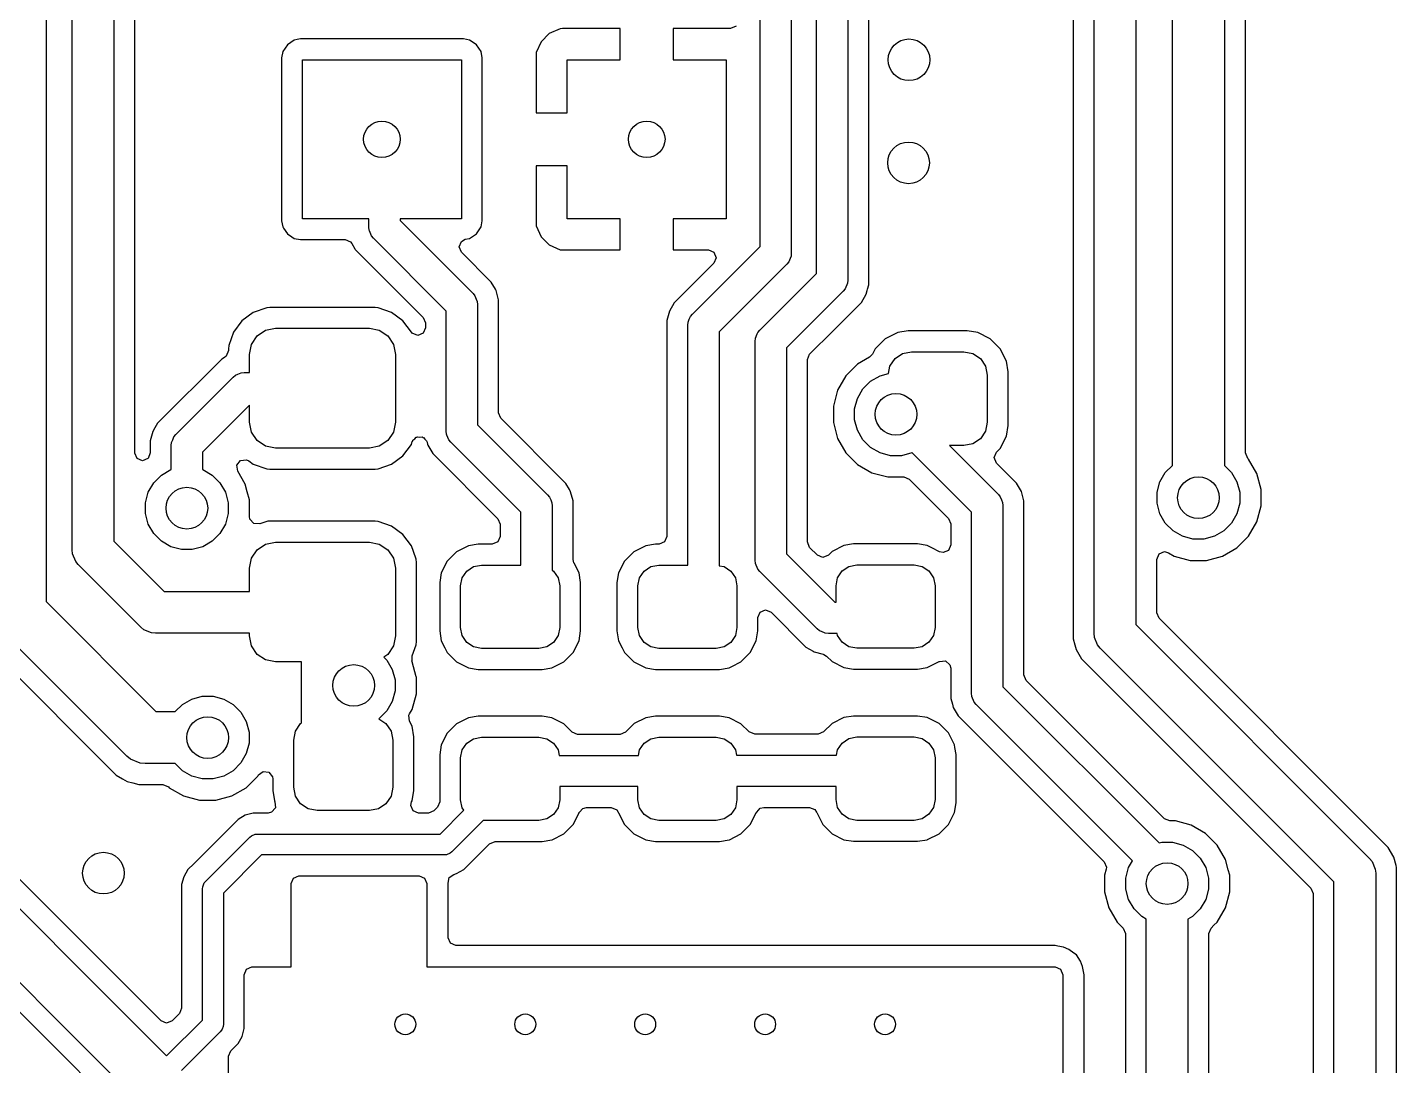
# Model space of a CAD drawing. Extents: x 2.36 to 5.14, y -5.39 to -2.61.
# Drawn here: x 3.416 to 3.933, y -3.88 to -3.488 of the extents above; entities that cross this region are included whole.
import ezdxf

# ---------------------------------------------------------------- set-up
doc = ezdxf.new("R2010")
doc.units = 0
doc.header["$MEASUREMENT"] = 0
doc.layers.add('BLACK', color=7, linetype='CONTINUOUS')

msp = doc.modelspace()

# ---------------------------------------------------------------- linework, layer by layer
at = {"layer": 'BLACK', "linetype": 'CONTINUOUS'}
for p, q in [((3.42323, -3.3151), (3.42323, -3.70458)), ((3.43307, -3.68504), (3.43307, -3.32283)), ((3.86811, -3.32283), (3.86811, -3.65312)), ((3.876, -3.64845), (3.876, -3.3205)), ((3.44882, -3.3261), (3.44882, -3.68178)), ((3.84843, -3.65312), (3.84843, -3.32691)), ((3.72591, -3.4), (3.72591, -3.58315)), ((3.7338, -3.58497), (3.7338, -3.39818)), ((3.71409, -3.5807), (3.71409, -3.40245)), ((3.83465, -3.40945), (3.83465, -3.71327)), ((3.8189, -3.71654), (3.8189, -3.41271)), ((3.811, -3.41719), (3.811, -3.71446)), ((3.70458, -3.47867), (3.70458, -3.57298)), ((3.45671, -3.64849), (3.45671, -3.48248)), ((3.69276, -3.57054), (3.69276, -3.48112)), ((3.61725, -3.4883), (3.61321, -3.49009)), ((3.61824, -3.48819), (3.61725, -3.4883)), ((3.61725, -3.4883), (3.61725, -3.4883)), ((3.64, -3.48819), (3.61824, -3.48819)), ((3.64, -3.5), (3.64, -3.48819)), ((3.68164, -3.48819), (3.66, -3.48819)), ((3.66, -3.48819), (3.66, -3.5)), ((3.6837, -3.48734), (3.68164, -3.48819)), ((3.51431, -3.49431), (3.51256, -3.49692)), ((3.51692, -3.49256), (3.51431, -3.49431)), ((3.51431, -3.49431), (3.51431, -3.49431)), ((3.51807, -3.49234), (3.51692, -3.49256)), ((3.51922, -3.49211), (3.51807, -3.49234)), ((3.58078, -3.49211), (3.51922, -3.49211)), ((3.58193, -3.49234), (3.58078, -3.49211)), ((3.58308, -3.49256), (3.58193, -3.49234)), ((3.58405, -3.49321), (3.58308, -3.49256)), ((3.58308, -3.49256), (3.58308, -3.49256)), ((3.58569, -3.49431), (3.58405, -3.49321)), ((3.58744, -3.49692), (3.58569, -3.49431)), ((3.61009, -3.49321), (3.6083, -3.49725)), ((3.61321, -3.49009), (3.61009, -3.49321)), ((3.51256, -3.49692), (3.51211, -3.49922)), ((3.51211, -3.49922), (3.51211, -3.56078)), ((3.58789, -3.49922), (3.58744, -3.49692)), ((3.58789, -3.56078), (3.58789, -3.49922)), ((3.6083, -3.49725), (3.60819, -3.49824)), ((3.60819, -3.49824), (3.60819, -3.52)), ((3.52, -3.56), (3.52, -3.5)), ((3.52, -3.5), (3.58, -3.5)), ((3.58, -3.5), (3.58, -3.56)), ((3.62, -3.52), (3.62, -3.5)), ((3.62, -3.5), (3.64, -3.5)), ((3.66, -3.5), (3.68, -3.5)), ((3.68, -3.5), (3.68, -3.56)), ((3.60819, -3.52), (3.62, -3.52)), ((3.60819, -3.54), (3.60819, -3.56176)), ((3.62, -3.54), (3.60819, -3.54)), ((3.62, -3.56), (3.62, -3.54)), ((3.51211, -3.56078), (3.51256, -3.56308)), ((3.54509, -3.56), (3.52, -3.56)), ((3.54509, -3.56317), (3.54509, -3.56)), ((3.58, -3.56), (3.55691, -3.56)), ((3.55691, -3.56), (3.55691, -3.56073)), ((3.55691, -3.56073), (3.58441, -3.58823)), ((3.58744, -3.56308), (3.58789, -3.56078)), ((3.64, -3.56), (3.62, -3.56)), ((3.64, -3.57181), (3.64, -3.56)), ((3.68, -3.56), (3.66, -3.56)), ((3.66, -3.56), (3.66, -3.57181)), ((3.51256, -3.56308), (3.51289, -3.56357)), ((3.51289, -3.56357), (3.51431, -3.56569)), ((3.51431, -3.56569), (3.51595, -3.56679)), ((3.54521, -3.56433), (3.54509, -3.56317)), ((3.54531, -3.56457), (3.54521, -3.56433)), ((3.54609, -3.56645), (3.54531, -3.56457)), ((3.54682, -3.56735), (3.54609, -3.56645)), ((3.58308, -3.56744), (3.58569, -3.56569)), ((3.58569, -3.56569), (3.58744, -3.56308)), ((3.60819, -3.56176), (3.6083, -3.56275)), ((3.6083, -3.56275), (3.6083, -3.56275)), ((3.6083, -3.56275), (3.61009, -3.56679)), ((3.51595, -3.56679), (3.51692, -3.56744)), ((3.51692, -3.56744), (3.51692, -3.56744)), ((3.51692, -3.56744), (3.51692, -3.56744)), ((3.51692, -3.56744), (3.51922, -3.56789)), ((3.51922, -3.56789), (3.53611, -3.56789)), ((3.53611, -3.56789), (3.53817, -3.56875)), ((3.53817, -3.56875), (3.53863, -3.56935)), ((3.53863, -3.56935), (3.53978, -3.57133)), ((3.53978, -3.57133), (3.53996, -3.57165)), ((3.53996, -3.57165), (3.56558, -3.59727)), ((3.57433, -3.59486), (3.54682, -3.56735)), ((3.57916, -3.57061), (3.58001, -3.56855)), ((3.58001, -3.57267), (3.57916, -3.57061)), ((3.58001, -3.56855), (3.5815, -3.56775)), ((3.5815, -3.56775), (3.58308, -3.56744)), ((3.61009, -3.56679), (3.61321, -3.56991)), ((3.61321, -3.56991), (3.61725, -3.5717)), ((3.61725, -3.5717), (3.61725, -3.5717)), ((3.61725, -3.5717), (3.61824, -3.57181)), ((3.61824, -3.57181), (3.64, -3.57181)), ((3.66, -3.57181), (3.67329, -3.57181)), ((3.66722, -3.59608), (3.69276, -3.57054)), ((3.67329, -3.57181), (3.67535, -3.57266)), ((3.59128, -3.58394), (3.58001, -3.57267)), ((3.67535, -3.57678), (3.66036, -3.59178)), ((3.67535, -3.57266), (3.67621, -3.57472)), ((3.67621, -3.57472), (3.67535, -3.57678)), ((3.70358, -3.57626), (3.70285, -3.57716)), ((3.7041, -3.57502), (3.70358, -3.57626)), ((3.70446, -3.57414), (3.7041, -3.57502)), ((3.70458, -3.57298), (3.70446, -3.57414)), ((3.70285, -3.57716), (3.67731, -3.6027)), ((3.69267, -3.60212), (3.71409, -3.5807)), ((3.59285, -3.58666), (3.59128, -3.58394)), ((3.5931, -3.58708), (3.59285, -3.58666)), ((3.59404, -3.59059), (3.5931, -3.58708)), ((3.5931, -3.58708), (3.5931, -3.58708)), ((3.5931, -3.58708), (3.5931, -3.58708)), ((3.72418, -3.58733), (3.70276, -3.60875)), ((3.72491, -3.58643), (3.72418, -3.58733)), ((3.72579, -3.5843), (3.72491, -3.58643)), ((3.72591, -3.58315), (3.72579, -3.5843)), ((3.73286, -3.58848), (3.73323, -3.58708)), ((3.73323, -3.58708), (3.73335, -3.58666)), ((3.73335, -3.58666), (3.7338, -3.58497)), ((3.73335, -3.58666), (3.73335, -3.58666)), ((3.73335, -3.58666), (3.73335, -3.58666)), ((3.58441, -3.58823), (3.58515, -3.58913)), ((3.58515, -3.58913), (3.58566, -3.59038)), ((3.58566, -3.59038), (3.58603, -3.59126)), ((3.58603, -3.59126), (3.58614, -3.59241)), ((3.58614, -3.59241), (3.58614, -3.63779)), ((3.59404, -3.63331), (3.59404, -3.59059)), ((3.59404, -3.59059), (3.59404, -3.59059)), ((3.66036, -3.59178), (3.65854, -3.59493)), ((3.72032, -3.60234), (3.73104, -3.59162)), ((3.73104, -3.59162), (3.73286, -3.58848)), ((3.50146, -3.59536), (3.49716, -3.59854)), ((3.50651, -3.5936), (3.50146, -3.59536)), ((3.50146, -3.59536), (3.50146, -3.59536)), ((3.50771, -3.59348), (3.50651, -3.5936)), ((3.50651, -3.5936), (3.50651, -3.5936)), ((3.50651, -3.5936), (3.50651, -3.5936)), ((3.54741, -3.59348), (3.50771, -3.59348)), ((3.54861, -3.5936), (3.54741, -3.59348)), ((3.55366, -3.59536), (3.54861, -3.5936)), ((3.54861, -3.5936), (3.54861, -3.5936)), ((3.54861, -3.5936), (3.54861, -3.5936)), ((3.54861, -3.5936), (3.54861, -3.5936)), ((3.55796, -3.59854), (3.55366, -3.59536)), ((3.55366, -3.59536), (3.55366, -3.59536)), ((3.56558, -3.59727), (3.56644, -3.59933)), ((3.57433, -3.64024), (3.57433, -3.59486)), ((3.65854, -3.59493), (3.6576, -3.59844)), ((3.65854, -3.59493), (3.65854, -3.59493)), ((3.66607, -3.59799), (3.66649, -3.59697)), ((3.66649, -3.59697), (3.66722, -3.59608)), ((3.49398, -3.60284), (3.49222, -3.60789)), ((3.49716, -3.59854), (3.49398, -3.60284)), ((3.49398, -3.60284), (3.49398, -3.60284)), ((3.49716, -3.59854), (3.49716, -3.59854)), ((3.50288, -3.60426), (3.50608, -3.60213)), ((3.50608, -3.60213), (3.50984, -3.60138)), ((3.50984, -3.60138), (3.54528, -3.60138)), ((3.54528, -3.60138), (3.54904, -3.60213)), ((3.54904, -3.60213), (3.55224, -3.60426)), ((3.56118, -3.6029), (3.55796, -3.59854)), ((3.55796, -3.59854), (3.55796, -3.59854)), ((3.56146, -3.60323), (3.56118, -3.6029)), ((3.56644, -3.60117), (3.56558, -3.60323)), ((3.56644, -3.59933), (3.56644, -3.60117)), ((3.6576, -3.59844), (3.6576, -3.67996)), ((3.66549, -3.60025), (3.66561, -3.5991)), ((3.66549, -3.69077), (3.66549, -3.60025)), ((3.66561, -3.5991), (3.66607, -3.59799)), ((3.67731, -3.6027), (3.67731, -3.691)), ((3.69194, -3.60302), (3.69267, -3.60212)), ((3.7115, -3.61116), (3.72032, -3.60234)), ((3.74868, -3.60234), (3.74476, -3.60296)), ((3.771, -3.60234), (3.74868, -3.60234)), ((3.74868, -3.60234), (3.74868, -3.60234)), ((3.77493, -3.60296), (3.771, -3.60234)), ((3.771, -3.60234), (3.771, -3.60234)), ((3.49222, -3.60789), (3.49211, -3.60908)), ((3.49222, -3.60789), (3.49222, -3.60789)), ((3.49222, -3.60789), (3.49222, -3.60789)), ((3.5, -3.61122), (3.50075, -3.60745)), ((3.50075, -3.60745), (3.50288, -3.60426)), ((3.55224, -3.60426), (3.55437, -3.60745)), ((3.55437, -3.60745), (3.55512, -3.61122)), ((3.56352, -3.60408), (3.56146, -3.60323)), ((3.56558, -3.60323), (3.56352, -3.60408)), ((3.69094, -3.6063), (3.69106, -3.60515)), ((3.69094, -3.68898), (3.69094, -3.6063)), ((3.69106, -3.60515), (3.69173, -3.60353)), ((3.69173, -3.60353), (3.69194, -3.60302)), ((3.74003, -3.60537), (3.73628, -3.60913)), ((3.74476, -3.60296), (3.74003, -3.60537)), ((3.74476, -3.60296), (3.74476, -3.60296)), ((3.77965, -3.60537), (3.77493, -3.60296)), ((3.77493, -3.60296), (3.77493, -3.60296)), ((3.78341, -3.60913), (3.77965, -3.60537)), ((3.77965, -3.60537), (3.77965, -3.60537)), ((3.48956, -3.61297), (3.46534, -3.6372)), ((3.49065, -3.61234), (3.48956, -3.61297)), ((3.49125, -3.61188), (3.49065, -3.61234)), ((3.49211, -3.60982), (3.49125, -3.61188)), ((3.49211, -3.60908), (3.49211, -3.60908)), ((3.49211, -3.60908), (3.49211, -3.60982)), ((3.5, -3.61811), (3.5, -3.61122)), ((3.55512, -3.61122), (3.55512, -3.63681)), ((3.70276, -3.60875), (3.70276, -3.68653)), ((3.71065, -3.61322), (3.7115, -3.61116)), ((3.71065, -3.68205), (3.71065, -3.61322)), ((3.73413, -3.61231), (3.72958, -3.61494)), ((3.73527, -3.61111), (3.73413, -3.61231)), ((3.73628, -3.60913), (3.73527, -3.61111)), ((3.74182, -3.6157), (3.74374, -3.61283)), ((3.74374, -3.61283), (3.74661, -3.61091)), ((3.74661, -3.61091), (3.75, -3.61024)), ((3.75, -3.61024), (3.76969, -3.61024)), ((3.76969, -3.61024), (3.77307, -3.61091)), ((3.77307, -3.61091), (3.77595, -3.61283)), ((3.77595, -3.61283), (3.77787, -3.6157)), ((3.78582, -3.61385), (3.78341, -3.60913)), ((3.49563, -3.61874), (3.49688, -3.61822)), ((3.49688, -3.61822), (3.49803, -3.61811)), ((3.49803, -3.61811), (3.5, -3.61811)), ((3.72958, -3.61494), (3.72518, -3.61934)), ((3.74127, -3.61845), (3.74182, -3.6157)), ((3.77787, -3.6157), (3.77854, -3.61909)), ((3.78644, -3.61778), (3.78582, -3.61385)), ((3.78644, -3.63813), (3.78644, -3.61778)), ((3.4722, -3.64149), (3.49386, -3.61984)), ((3.49386, -3.61984), (3.49475, -3.61911)), ((3.49475, -3.61911), (3.49563, -3.61874)), ((3.72518, -3.61934), (3.72206, -3.62473)), ((3.7316, -3.62427), (3.73451, -3.62136)), ((3.73451, -3.62136), (3.73807, -3.61931)), ((3.73807, -3.61931), (3.74127, -3.61845)), ((3.77854, -3.61909), (3.77854, -3.63681)), ((3.72206, -3.62473), (3.72045, -3.63075)), ((3.72206, -3.62473), (3.72206, -3.62473)), ((3.72848, -3.6318), (3.72955, -3.62783)), ((3.72955, -3.62783), (3.7316, -3.62427)), ((3.5, -3.6304), (3.48228, -3.64812)), ((3.5, -3.63681), (3.5, -3.6304)), ((3.59489, -3.63537), (3.59404, -3.63331)), ((3.72045, -3.63075), (3.72045, -3.63697)), ((3.72848, -3.63591), (3.72848, -3.6318)), ((3.46432, -3.63895), (3.46352, -3.64034)), ((3.46534, -3.6372), (3.46432, -3.63895)), ((3.50075, -3.64058), (3.5, -3.63681)), ((3.55512, -3.63681), (3.55437, -3.64058)), ((3.58614, -3.63779), (3.61258, -3.66422)), ((3.61944, -3.65993), (3.59489, -3.63537)), ((3.72045, -3.63697), (3.72206, -3.64298)), ((3.72955, -3.63988), (3.72848, -3.63591)), ((3.77854, -3.63681), (3.77787, -3.6402)), ((3.78582, -3.64205), (3.78644, -3.63813)), ((3.46352, -3.64034), (3.46258, -3.64385)), ((3.46258, -3.64385), (3.46258, -3.64845)), ((3.46352, -3.64034), (3.46352, -3.64034)), ((3.47059, -3.64452), (3.47103, -3.64345)), ((3.47103, -3.64345), (3.47147, -3.64239)), ((3.47147, -3.64239), (3.4722, -3.64149)), ((3.50288, -3.64377), (3.50075, -3.64058)), ((3.50608, -3.6459), (3.50288, -3.64377)), ((3.55224, -3.64377), (3.54904, -3.6459)), ((3.55437, -3.64058), (3.55224, -3.64377)), ((3.56113, -3.64519), (3.56149, -3.64416)), ((3.56149, -3.64416), (3.56168, -3.64395)), ((3.56168, -3.64395), (3.56172, -3.64367)), ((3.56172, -3.64367), (3.5624, -3.64314)), ((3.5624, -3.64314), (3.56298, -3.6425)), ((3.56298, -3.6425), (3.56326, -3.64248)), ((3.56326, -3.64248), (3.56349, -3.64231)), ((3.56349, -3.64231), (3.56434, -3.64242)), ((3.56434, -3.64242), (3.56521, -3.64237)), ((3.56521, -3.64237), (3.56542, -3.64256)), ((3.56542, -3.64256), (3.5657, -3.6426)), ((3.5657, -3.6426), (3.56623, -3.64329)), ((3.56623, -3.64329), (3.56687, -3.64386)), ((3.56687, -3.64386), (3.56706, -3.64437)), ((3.57444, -3.64139), (3.57433, -3.64024)), ((3.57458, -3.64171), (3.57444, -3.64139)), ((3.57533, -3.64352), (3.57458, -3.64171)), ((3.57606, -3.64441), (3.57533, -3.64352)), ((3.72206, -3.64298), (3.72206, -3.64298)), ((3.72206, -3.64298), (3.72206, -3.64298)), ((3.72206, -3.64298), (3.72518, -3.64837)), ((3.7316, -3.64345), (3.72955, -3.63988)), ((3.73451, -3.64635), (3.7316, -3.64345)), ((3.77595, -3.64307), (3.77307, -3.64499)), ((3.77787, -3.6402), (3.77595, -3.64307)), ((3.78341, -3.64678), (3.78582, -3.64205)), ((3.45757, -3.65055), (3.45671, -3.64849)), ((3.46258, -3.64845), (3.46173, -3.65051)), ((3.47047, -3.64567), (3.47059, -3.64452)), ((3.47047, -3.65471), (3.47047, -3.64567)), ((3.48228, -3.64812), (3.48228, -3.65471)), ((3.50984, -3.64665), (3.50608, -3.6459)), ((3.54528, -3.64665), (3.50984, -3.64665)), ((3.54904, -3.6459), (3.54528, -3.64665)), ((3.55796, -3.64949), (3.56113, -3.64519)), ((3.56706, -3.64437), (3.56728, -3.64519)), ((3.56728, -3.64519), (3.56728, -3.64519)), ((3.56728, -3.64519), (3.56728, -3.64519)), ((3.56728, -3.64519), (3.56738, -3.64556)), ((3.56738, -3.64556), (3.56919, -3.64871)), ((3.56919, -3.64871), (3.59375, -3.67326)), ((3.60249, -3.67085), (3.57606, -3.64441)), ((3.72518, -3.64837), (3.72958, -3.65278)), ((3.73807, -3.64841), (3.73451, -3.64635)), ((3.74204, -3.64947), (3.73807, -3.64841)), ((3.75012, -3.64841), (3.74615, -3.64947)), ((3.75023, -3.64834), (3.75012, -3.64841)), ((3.77266, -3.67078), (3.75023, -3.64834)), ((3.76969, -3.64567), (3.76426, -3.64567)), ((3.76426, -3.64567), (3.78274, -3.66415)), ((3.77307, -3.64499), (3.76969, -3.64567)), ((3.78118, -3.65022), (3.78203, -3.64816)), ((3.78203, -3.64816), (3.78341, -3.64678)), ((3.87686, -3.65051), (3.876, -3.64845)), ((3.45963, -3.6514), (3.45757, -3.65055)), ((3.46169, -3.65055), (3.45963, -3.6514)), ((3.46173, -3.65051), (3.46169, -3.65055)), ((3.49529, -3.65306), (3.49665, -3.65129)), ((3.49558, -3.65527), (3.49529, -3.65306)), ((3.49665, -3.65129), (3.49886, -3.651)), ((3.49886, -3.651), (3.49983, -3.65147)), ((3.49983, -3.65147), (3.50146, -3.65267)), ((3.50146, -3.65267), (3.50651, -3.65443)), ((3.50651, -3.65443), (3.50651, -3.65443)), ((3.50651, -3.65443), (3.50771, -3.65455)), ((3.50771, -3.65455), (3.50771, -3.65455)), ((3.50771, -3.65455), (3.54741, -3.65455)), ((3.54741, -3.65455), (3.54861, -3.65443)), ((3.54741, -3.65455), (3.54741, -3.65455)), ((3.54861, -3.65443), (3.55366, -3.65267)), ((3.55366, -3.65267), (3.55796, -3.64949)), ((3.72958, -3.65278), (3.73497, -3.65589)), ((3.74615, -3.64947), (3.74204, -3.64947)), ((3.78203, -3.65228), (3.78118, -3.65022)), ((3.78704, -3.65729), (3.78203, -3.65228)), ((3.84577, -3.65577), (3.84843, -3.65312)), ((3.86811, -3.65312), (3.87076, -3.65577)), ((3.87719, -3.65084), (3.87686, -3.65051)), ((3.8803, -3.65623), (3.87719, -3.65084)), ((3.46183, -3.66326), (3.46388, -3.6597)), ((3.46388, -3.6597), (3.46679, -3.6568)), ((3.46679, -3.6568), (3.47035, -3.65474)), ((3.47035, -3.65474), (3.47047, -3.65471)), ((3.48228, -3.65471), (3.4824, -3.65474)), ((3.4824, -3.65474), (3.48596, -3.6568)), ((3.48596, -3.6568), (3.48887, -3.6597)), ((3.48887, -3.6597), (3.49093, -3.66326)), ((3.49841, -3.66017), (3.49558, -3.65527)), ((3.73497, -3.65589), (3.74098, -3.6575)), ((3.74098, -3.6575), (3.74098, -3.6575)), ((3.74098, -3.6575), (3.74701, -3.6575)), ((3.74701, -3.6575), (3.74907, -3.65835)), ((3.74907, -3.65835), (3.76391, -3.67319)), ((3.78961, -3.65986), (3.78704, -3.65729)), ((3.84265, -3.6633), (3.84372, -3.65933)), ((3.84372, -3.65933), (3.84577, -3.65577)), ((3.87076, -3.65577), (3.87282, -3.65933)), ((3.87282, -3.65933), (3.87388, -3.6633)), ((3.88191, -3.66224), (3.8803, -3.65623)), ((3.8803, -3.65623), (3.8803, -3.65623)), ((3.46076, -3.66724), (3.46183, -3.66326)), ((3.49093, -3.66326), (3.49199, -3.66724)), ((3.49919, -3.66307), (3.49841, -3.66017)), ((3.50002, -3.66618), (3.49919, -3.66307)), ((3.61258, -3.66422), (3.61331, -3.66512)), ((3.62078, -3.66224), (3.61944, -3.65993)), ((3.62126, -3.66307), (3.62078, -3.66224)), ((3.62218, -3.66651), (3.62126, -3.66307)), ((3.78274, -3.66415), (3.78348, -3.66505)), ((3.79143, -3.663), (3.78961, -3.65986)), ((3.78961, -3.65986), (3.78961, -3.65986)), ((3.78961, -3.65986), (3.78961, -3.65986)), ((3.79237, -3.66651), (3.79143, -3.663)), ((3.79143, -3.663), (3.79143, -3.663)), ((3.84265, -3.66741), (3.84265, -3.6633)), ((3.87388, -3.6633), (3.87388, -3.66741)), ((3.88191, -3.66847), (3.88191, -3.66224)), ((3.88191, -3.66224), (3.88191, -3.66224)), ((3.46076, -3.67135), (3.46076, -3.66724)), ((3.49199, -3.66724), (3.49199, -3.67135)), ((3.50002, -3.67247), (3.50002, -3.66618)), ((3.50002, -3.66618), (3.50002, -3.66618)), ((3.61331, -3.66512), (3.61375, -3.66618)), ((3.61375, -3.66618), (3.61419, -3.66725)), ((3.61419, -3.66725), (3.61431, -3.6684)), ((3.61431, -3.6684), (3.61431, -3.69273)), ((3.6222, -3.66658), (3.62218, -3.66651)), ((3.6222, -3.68863), (3.6222, -3.66658)), ((3.6222, -3.66658), (3.6222, -3.66658)), ((3.78348, -3.66505), (3.78394, -3.66618)), ((3.78394, -3.66618), (3.78436, -3.66718)), ((3.78436, -3.66718), (3.78447, -3.66833)), ((3.78447, -3.66833), (3.78447, -3.73675)), ((3.79237, -3.73227), (3.79237, -3.66651)), ((3.79237, -3.66651), (3.79237, -3.66651)), ((3.84372, -3.67138), (3.84265, -3.66741)), ((3.87388, -3.66741), (3.87282, -3.67138)), ((3.8803, -3.67448), (3.88191, -3.66847)), ((3.88191, -3.66847), (3.88191, -3.66847)), ((3.46183, -3.67532), (3.46076, -3.67135)), ((3.49199, -3.67135), (3.49093, -3.67532)), ((3.50018, -3.67343), (3.50002, -3.67247)), ((3.50167, -3.67509), (3.50018, -3.67343)), ((3.5039, -3.67522), (3.50167, -3.67509)), ((3.50651, -3.67431), (3.5039, -3.67522)), ((3.50699, -3.67426), (3.50651, -3.67431)), ((3.50771, -3.67419), (3.50699, -3.67426)), ((3.54741, -3.67419), (3.50771, -3.67419)), ((3.54861, -3.67431), (3.54741, -3.67419)), ((3.55366, -3.67607), (3.54861, -3.67431)), ((3.54861, -3.67431), (3.54861, -3.67431)), ((3.54861, -3.67431), (3.54861, -3.67431)), ((3.54861, -3.67431), (3.54861, -3.67431)), ((3.59375, -3.67326), (3.5946, -3.67532)), ((3.60249, -3.69077), (3.60249, -3.67085)), ((3.76391, -3.67319), (3.76477, -3.67525)), ((3.76477, -3.67525), (3.76477, -3.68315)), ((3.77266, -3.7392), (3.77266, -3.67078)), ((3.84577, -3.67494), (3.84372, -3.67138)), ((3.84868, -3.67785), (3.84577, -3.67494)), ((3.87076, -3.67494), (3.86785, -3.67785)), ((3.87282, -3.67138), (3.87076, -3.67494)), ((3.87719, -3.67987), (3.8803, -3.67448)), ((3.46388, -3.67888), (3.46183, -3.67532)), ((3.46679, -3.68179), (3.46388, -3.67888)), ((3.48887, -3.67888), (3.48596, -3.68179)), ((3.49093, -3.67532), (3.48887, -3.67888)), ((3.55796, -3.67925), (3.55366, -3.67607)), ((3.55366, -3.67607), (3.55366, -3.67607)), ((3.56113, -3.68355), (3.55796, -3.67925)), ((3.55796, -3.67925), (3.55796, -3.67925)), ((3.5946, -3.67996), (3.59375, -3.68202)), ((3.5946, -3.67532), (3.5946, -3.67996)), ((3.6576, -3.67996), (3.65675, -3.68202)), ((3.85224, -3.6799), (3.84868, -3.67785)), ((3.85621, -3.68097), (3.85224, -3.6799)), ((3.86429, -3.6799), (3.86032, -3.68097)), ((3.86785, -3.67785), (3.86429, -3.6799)), ((3.87278, -3.68427), (3.87719, -3.67987)), ((3.43322, -3.68658), (3.43307, -3.68504)), ((3.44882, -3.68178), (3.46783, -3.70079)), ((3.47035, -3.68384), (3.46679, -3.68179)), ((3.47432, -3.6849), (3.47035, -3.68384)), ((3.47843, -3.6849), (3.47432, -3.6849)), ((3.4824, -3.68384), (3.47843, -3.6849)), ((3.48596, -3.68179), (3.4824, -3.68384)), ((3.50075, -3.68816), (3.50288, -3.68497)), ((3.50288, -3.68497), (3.50608, -3.68284)), ((3.50608, -3.68284), (3.50984, -3.68209)), ((3.50984, -3.68209), (3.54528, -3.68209)), ((3.54528, -3.68209), (3.54904, -3.68284)), ((3.54904, -3.68284), (3.55224, -3.68497)), ((3.55224, -3.68497), (3.55437, -3.68816)), ((3.56276, -3.68821), (3.56113, -3.68355)), ((3.56113, -3.68355), (3.56113, -3.68355)), ((3.58267, -3.68346), (3.57821, -3.68573)), ((3.58636, -3.68288), (3.58267, -3.68346)), ((3.58267, -3.68346), (3.58267, -3.68346)), ((3.59169, -3.68288), (3.58636, -3.68288)), ((3.59375, -3.68202), (3.59169, -3.68288)), ((3.64959, -3.68346), (3.64514, -3.68573)), ((3.65329, -3.68288), (3.64959, -3.68346)), ((3.64959, -3.68346), (3.64959, -3.68346)), ((3.65469, -3.68288), (3.65329, -3.68288)), ((3.65675, -3.68202), (3.65469, -3.68288)), ((3.7115, -3.68411), (3.71065, -3.68205)), ((3.71444, -3.68705), (3.7115, -3.68411)), ((3.7244, -3.68339), (3.71995, -3.68566)), ((3.72809, -3.68281), (3.7244, -3.68339)), ((3.7244, -3.68339), (3.7244, -3.68339)), ((3.75223, -3.68281), (3.72809, -3.68281)), ((3.75592, -3.68339), (3.75223, -3.68281)), ((3.75765, -3.68427), (3.75592, -3.68339)), ((3.75592, -3.68339), (3.75592, -3.68339)), ((3.75592, -3.68339), (3.75592, -3.68339)), ((3.76053, -3.68574), (3.75765, -3.68427)), ((3.76391, -3.68521), (3.76185, -3.68606)), ((3.76477, -3.68315), (3.76391, -3.68521)), ((3.86032, -3.68097), (3.85621, -3.68097)), ((3.86739, -3.68738), (3.87278, -3.68427)), ((3.4344, -3.68941), (3.43322, -3.68658)), ((3.43538, -3.69061), (3.4344, -3.68941)), ((3.459, -3.71423), (3.43538, -3.69061)), ((3.5, -3.69193), (3.50075, -3.68816)), ((3.55437, -3.68816), (3.55512, -3.69193)), ((3.5629, -3.68859), (3.56276, -3.68821)), ((3.56301, -3.68979), (3.5629, -3.68859)), ((3.56301, -3.71966), (3.56301, -3.68979)), ((3.57468, -3.68926), (3.57242, -3.69371)), ((3.57821, -3.68573), (3.57468, -3.68926)), ((3.58459, -3.69137), (3.5876, -3.69077)), ((3.5876, -3.69077), (3.60249, -3.69077)), ((3.62252, -3.68995), (3.6222, -3.68863)), ((3.62254, -3.69), (3.62252, -3.68995)), ((3.62443, -3.69371), (3.62254, -3.69)), ((3.64161, -3.68926), (3.63934, -3.69371)), ((3.64514, -3.68573), (3.64161, -3.68926)), ((3.65151, -3.69137), (3.65453, -3.69077)), ((3.65453, -3.69077), (3.66549, -3.69077)), ((3.69106, -3.69013), (3.69094, -3.68898)), ((3.69194, -3.69226), (3.69106, -3.69013)), ((3.70276, -3.68653), (3.72099, -3.70477)), ((3.7165, -3.6879), (3.71444, -3.68705)), ((3.71856, -3.68705), (3.7165, -3.6879)), ((3.71995, -3.68566), (3.71856, -3.68705)), ((3.72632, -3.6913), (3.72933, -3.6907)), ((3.72933, -3.6907), (3.75098, -3.6907)), ((3.75098, -3.6907), (3.754, -3.6913)), ((3.76185, -3.68606), (3.76053, -3.68574)), ((3.84254, -3.68862), (3.84339, -3.68656)), ((3.84254, -3.7088), (3.84254, -3.68862)), ((3.84339, -3.68656), (3.84545, -3.68571)), ((3.84545, -3.68571), (3.84691, -3.6861)), ((3.84691, -3.6861), (3.84914, -3.68738)), ((3.84914, -3.68738), (3.85516, -3.689)), ((3.85516, -3.689), (3.85516, -3.689)), ((3.85516, -3.689), (3.85516, -3.689)), ((3.85516, -3.689), (3.86138, -3.689)), ((3.86138, -3.689), (3.86739, -3.68738)), ((3.86138, -3.689), (3.86138, -3.689)), ((3.5, -3.70079), (3.5, -3.69193)), ((3.55512, -3.69193), (3.55512, -3.71752)), ((3.57242, -3.69371), (3.57183, -3.6974)), ((3.57972, -3.69865), (3.58032, -3.69563)), ((3.58032, -3.69563), (3.58203, -3.69308)), ((3.58203, -3.69308), (3.58459, -3.69137)), ((3.61431, -3.69273), (3.61482, -3.69308)), ((3.61482, -3.69308), (3.61653, -3.69563)), ((3.61653, -3.69563), (3.61713, -3.69865)), ((3.62502, -3.6974), (3.62443, -3.69371)), ((3.63934, -3.69371), (3.63876, -3.6974)), ((3.64665, -3.69865), (3.64725, -3.69563)), ((3.64725, -3.69563), (3.64896, -3.69308)), ((3.64896, -3.69308), (3.65151, -3.69137)), ((3.67731, -3.691), (3.67919, -3.69137)), ((3.67919, -3.69137), (3.68175, -3.69308)), ((3.68175, -3.69308), (3.68346, -3.69563)), ((3.68346, -3.69563), (3.68406, -3.69865)), ((3.69267, -3.69315), (3.69194, -3.69226)), ((3.71437, -3.71485), (3.69267, -3.69315)), ((3.72146, -3.69857), (3.72206, -3.69556)), ((3.72206, -3.69556), (3.72376, -3.69301)), ((3.72376, -3.69301), (3.72632, -3.6913)), ((3.754, -3.6913), (3.75655, -3.69301)), ((3.75655, -3.69301), (3.75826, -3.69556)), ((3.75826, -3.69556), (3.75886, -3.69857)), ((3.46783, -3.70079), (3.5, -3.70079)), ((3.57183, -3.6974), (3.57183, -3.71563)), ((3.57972, -3.71439), (3.57972, -3.69865)), ((3.61713, -3.69865), (3.61713, -3.71439)), ((3.62502, -3.71563), (3.62502, -3.6974)), ((3.63876, -3.6974), (3.63876, -3.71563)), ((3.64665, -3.71439), (3.64665, -3.69865)), ((3.68406, -3.69865), (3.68406, -3.71439)), ((3.72146, -3.70477), (3.72146, -3.69857)), ((3.75886, -3.69857), (3.75886, -3.71432)), ((3.42323, -3.70458), (3.46471, -3.74606)), ((3.72099, -3.70477), (3.72146, -3.70477)), ((3.69195, -3.71062), (3.6928, -3.70856)), ((3.69195, -3.71563), (3.69195, -3.71062)), ((3.6928, -3.70856), (3.69486, -3.70771)), ((3.69486, -3.70771), (3.69692, -3.70856)), ((3.69692, -3.70856), (3.69692, -3.70856)), ((3.69692, -3.70856), (3.71007, -3.72171)), ((3.84339, -3.71086), (3.84254, -3.7088)), ((3.92994, -3.7974), (3.84339, -3.71086)), ((3.45367, -3.76287), (3.40643, -3.71562)), ((3.46019, -3.71521), (3.459, -3.71423)), ((3.46303, -3.71638), (3.46019, -3.71521)), ((3.46457, -3.71654), (3.46303, -3.71638)), ((3.5, -3.71654), (3.46457, -3.71654)), ((3.5, -3.71752), (3.5, -3.71654)), ((3.57183, -3.71563), (3.57242, -3.71933)), ((3.58032, -3.71741), (3.57972, -3.71439)), ((3.61713, -3.71439), (3.61653, -3.71741)), ((3.62443, -3.71933), (3.62502, -3.71563)), ((3.63876, -3.71563), (3.63934, -3.71933)), ((3.64725, -3.71741), (3.64665, -3.71439)), ((3.68406, -3.71439), (3.68346, -3.71741)), ((3.69136, -3.71933), (3.69195, -3.71563)), ((3.71527, -3.71558), (3.71437, -3.71485)), ((3.71595, -3.71586), (3.71527, -3.71558)), ((3.71739, -3.71646), (3.71595, -3.71586)), ((3.71855, -3.71658), (3.71739, -3.71646)), ((3.72191, -3.71658), (3.71855, -3.71658)), ((3.72206, -3.71733), (3.72191, -3.71658)), ((3.75886, -3.71432), (3.75826, -3.71733)), ((3.811, -3.71446), (3.811, -3.71861)), ((3.81905, -3.71807), (3.8189, -3.71654)), ((3.83465, -3.71327), (3.92289, -3.80152)), ((3.50075, -3.72129), (3.5, -3.71752)), ((3.50288, -3.72448), (3.50075, -3.72129)), ((3.55437, -3.72129), (3.55224, -3.72448)), ((3.55512, -3.71752), (3.55437, -3.72129)), ((3.56146, -3.72498), (3.5629, -3.72085)), ((3.5629, -3.72085), (3.56301, -3.71966)), ((3.57242, -3.71933), (3.57242, -3.71933)), ((3.57242, -3.71933), (3.57378, -3.722)), ((3.58203, -3.71996), (3.58032, -3.71741)), ((3.58459, -3.72167), (3.58203, -3.71996)), ((3.5876, -3.72227), (3.58459, -3.72167)), ((3.61227, -3.72167), (3.60925, -3.72227)), ((3.61482, -3.71996), (3.61227, -3.72167)), ((3.61653, -3.71741), (3.61482, -3.71996)), ((3.62217, -3.72378), (3.62443, -3.71933)), ((3.63934, -3.71933), (3.63934, -3.71933)), ((3.63934, -3.71933), (3.64071, -3.722)), ((3.64896, -3.71996), (3.64725, -3.71741)), ((3.65151, -3.72167), (3.64896, -3.71996)), ((3.65453, -3.72227), (3.65151, -3.72167)), ((3.67919, -3.72167), (3.67618, -3.72227)), ((3.68175, -3.71996), (3.67919, -3.72167)), ((3.68346, -3.71741), (3.68175, -3.71996)), ((3.6891, -3.72378), (3.69136, -3.71933)), ((3.71007, -3.72171), (3.71277, -3.72327)), ((3.72376, -3.71989), (3.72206, -3.71733)), ((3.72632, -3.7216), (3.72376, -3.71989)), ((3.72933, -3.7222), (3.72632, -3.7216)), ((3.754, -3.7216), (3.75098, -3.7222)), ((3.75655, -3.71989), (3.754, -3.7216)), ((3.75826, -3.71733), (3.75655, -3.71989)), ((3.811, -3.71861), (3.81161, -3.72085)), ((3.81161, -3.72085), (3.81208, -3.72262)), ((3.82022, -3.72091), (3.81905, -3.71807)), ((3.8212, -3.7221), (3.82022, -3.72091)), ((3.4046, -3.72496), (3.44974, -3.7701)), ((3.50608, -3.72661), (3.50288, -3.72448)), ((3.50984, -3.72736), (3.50608, -3.72661)), ((3.55224, -3.72448), (3.55072, -3.72549)), ((3.55072, -3.72549), (3.55186, -3.72663)), ((3.55186, -3.72663), (3.55392, -3.73019)), ((3.56135, -3.72691), (3.56145, -3.72689)), ((3.56146, -3.72731), (3.56135, -3.72691)), ((3.5614, -3.72515), (3.56146, -3.72498)), ((3.56145, -3.72689), (3.5614, -3.72515)), ((3.57378, -3.722), (3.57468, -3.72378)), ((3.57468, -3.72378), (3.57821, -3.72731)), ((3.60925, -3.72227), (3.5876, -3.72227)), ((3.61864, -3.72731), (3.62217, -3.72378)), ((3.64071, -3.722), (3.64161, -3.72378)), ((3.64161, -3.72378), (3.64514, -3.72731)), ((3.67618, -3.72227), (3.65453, -3.72227)), ((3.68556, -3.72731), (3.6891, -3.72378)), ((3.71277, -3.72327), (3.71322, -3.72353)), ((3.71322, -3.72353), (3.71666, -3.72445)), ((3.71666, -3.72445), (3.71673, -3.72448)), ((3.71673, -3.72448), (3.71687, -3.7246)), ((3.71687, -3.7246), (3.7179, -3.72519)), ((3.7179, -3.72519), (3.71995, -3.72724)), ((3.75098, -3.7222), (3.72933, -3.7222)), ((3.76053, -3.72715), (3.76275, -3.72698)), ((3.76275, -3.72698), (3.76445, -3.72843)), ((3.81208, -3.72262), (3.81208, -3.72262)), ((3.81208, -3.72262), (3.81415, -3.72622)), ((3.81415, -3.72622), (3.81415, -3.72622)), ((3.81415, -3.72622), (3.81415, -3.72622)), ((3.81415, -3.72622), (3.9007, -3.81276)), ((3.90945, -3.81035), (3.8212, -3.7221)), ((3.51969, -3.72736), (3.50984, -3.72736)), ((3.51969, -3.75039), (3.51969, -3.72736)), ((3.55392, -3.73019), (3.55498, -3.73416)), ((3.56296, -3.73291), (3.56146, -3.72731)), ((3.57821, -3.72731), (3.58267, -3.72958)), ((3.58267, -3.72958), (3.58636, -3.73016)), ((3.58636, -3.73016), (3.61049, -3.73016)), ((3.61049, -3.73016), (3.61419, -3.72958)), ((3.61049, -3.73016), (3.61049, -3.73016)), ((3.61419, -3.72958), (3.61513, -3.7291)), ((3.61419, -3.72958), (3.61419, -3.72958)), ((3.61513, -3.7291), (3.61864, -3.72731)), ((3.64514, -3.72731), (3.64959, -3.72958)), ((3.64959, -3.72958), (3.65329, -3.73016)), ((3.65329, -3.73016), (3.67742, -3.73016)), ((3.67742, -3.73016), (3.68111, -3.72958)), ((3.67742, -3.73016), (3.67742, -3.73016)), ((3.68111, -3.72958), (3.68206, -3.7291)), ((3.68111, -3.72958), (3.68111, -3.72958)), ((3.68206, -3.7291), (3.68556, -3.72731)), ((3.71995, -3.72724), (3.7244, -3.7295)), ((3.7244, -3.7295), (3.72809, -3.73009)), ((3.72809, -3.73009), (3.75223, -3.73009)), ((3.75223, -3.73009), (3.75592, -3.7295)), ((3.75223, -3.73009), (3.75223, -3.73009)), ((3.75592, -3.7295), (3.76037, -3.72724)), ((3.76037, -3.72724), (3.76053, -3.72715)), ((3.76037, -3.72724), (3.76037, -3.72724)), ((3.76445, -3.72843), (3.76477, -3.72975)), ((3.76477, -3.72975), (3.76477, -3.74101)), ((3.55498, -3.73416), (3.55498, -3.73828)), ((3.56301, -3.73311), (3.56296, -3.73291)), ((3.56301, -3.73933), (3.56301, -3.73311)), ((3.56301, -3.73311), (3.56301, -3.73311)), ((3.78447, -3.73675), (3.8434, -3.79568)), ((3.79322, -3.73433), (3.79237, -3.73227)), ((3.84541, -3.78653), (3.79322, -3.73433)), ((3.47467, -3.74341), (3.47823, -3.74136)), ((3.47823, -3.74136), (3.4822, -3.74029)), ((3.4822, -3.74029), (3.48631, -3.74029)), ((3.48631, -3.74029), (3.49028, -3.74136)), ((3.49028, -3.74136), (3.49384, -3.74341)), ((3.55392, -3.74225), (3.55186, -3.74581)), ((3.55498, -3.73828), (3.55392, -3.74225)), ((3.5614, -3.74535), (3.56301, -3.73933)), ((3.56301, -3.73933), (3.56301, -3.73933)), ((3.76477, -3.74101), (3.7648, -3.74115)), ((3.7648, -3.74115), (3.76538, -3.74329)), ((3.77277, -3.74035), (3.77266, -3.7392)), ((3.77366, -3.74248), (3.77277, -3.74035)), ((3.77439, -3.74337), (3.77366, -3.74248)), ((3.46471, -3.74606), (3.47201, -3.74606)), ((3.47201, -3.74606), (3.47467, -3.74341)), ((3.49384, -3.74341), (3.49675, -3.74632)), ((3.49675, -3.74632), (3.4988, -3.74988)), ((3.55186, -3.74581), (3.54896, -3.74871)), ((3.56024, -3.74748), (3.56049, -3.74693)), ((3.56042, -3.7497), (3.56024, -3.74748)), ((3.56049, -3.74693), (3.5614, -3.74535)), ((3.76538, -3.74329), (3.76571, -3.74452)), ((3.76571, -3.74452), (3.76571, -3.74452)), ((3.76571, -3.74452), (3.76752, -3.74767)), ((3.83341, -3.80239), (3.77439, -3.74337)), ((3.4988, -3.74988), (3.49987, -3.75385)), ((3.51741, -3.7535), (3.51933, -3.75063)), ((3.51933, -3.75063), (3.51969, -3.75039)), ((3.54896, -3.74871), (3.54881, -3.7488)), ((3.54881, -3.7488), (3.55154, -3.75063)), ((3.55154, -3.75063), (3.55346, -3.7535)), ((3.56141, -3.75165), (3.56042, -3.7497)), ((3.56203, -3.75557), (3.56141, -3.75165)), ((3.57821, -3.75069), (3.57468, -3.75422)), ((3.58267, -3.74842), (3.57821, -3.75069)), ((3.58636, -3.74784), (3.58267, -3.74842)), ((3.58267, -3.74842), (3.58267, -3.74842)), ((3.61049, -3.74784), (3.58636, -3.74784)), ((3.61419, -3.74842), (3.61049, -3.74784)), ((3.61864, -3.75069), (3.61419, -3.74842)), ((3.61419, -3.74842), (3.61419, -3.74842)), ((3.61419, -3.74842), (3.61419, -3.74842)), ((3.62182, -3.75388), (3.61864, -3.75069)), ((3.64514, -3.75069), (3.64196, -3.75388)), ((3.64529, -3.75062), (3.64514, -3.75069)), ((3.64959, -3.74842), (3.64529, -3.75062)), ((3.65329, -3.74784), (3.64959, -3.74842)), ((3.64959, -3.74842), (3.64959, -3.74842)), ((3.67742, -3.74784), (3.65329, -3.74784)), ((3.68111, -3.74842), (3.67742, -3.74784)), ((3.68556, -3.75069), (3.68111, -3.74842)), ((3.68111, -3.74842), (3.68111, -3.74842)), ((3.68111, -3.74842), (3.68111, -3.74842)), ((3.68868, -3.7538), (3.68556, -3.75069)), ((3.68556, -3.75069), (3.68556, -3.75069)), ((3.71995, -3.75062), (3.71676, -3.7538)), ((3.7244, -3.74835), (3.71995, -3.75062)), ((3.72809, -3.74777), (3.7244, -3.74835)), ((3.7244, -3.74835), (3.7244, -3.74835)), ((3.75223, -3.74777), (3.72809, -3.74777)), ((3.75592, -3.74835), (3.75223, -3.74777)), ((3.76037, -3.75062), (3.75592, -3.74835)), ((3.75592, -3.74835), (3.75592, -3.74835)), ((3.75592, -3.74835), (3.75592, -3.74835)), ((3.7639, -3.75415), (3.76037, -3.75062)), ((3.76752, -3.74767), (3.82267, -3.80282)), ((3.49987, -3.75796), (3.4988, -3.76193)), ((3.49987, -3.75385), (3.49987, -3.75796)), ((3.51673, -3.75689), (3.51741, -3.7535)), ((3.51673, -3.77461), (3.51673, -3.75689)), ((3.55346, -3.7535), (3.55413, -3.75689)), ((3.55413, -3.75689), (3.55413, -3.77461)), ((3.56203, -3.77592), (3.56203, -3.75557)), ((3.57468, -3.75422), (3.57242, -3.75867)), ((3.58203, -3.75804), (3.58459, -3.75633)), ((3.58459, -3.75633), (3.5876, -3.75573)), ((3.5876, -3.75573), (3.60925, -3.75573)), ((3.60925, -3.75573), (3.61227, -3.75633)), ((3.61227, -3.75633), (3.61482, -3.75804)), ((3.62388, -3.75473), (3.62182, -3.75388)), ((3.6399, -3.75473), (3.62388, -3.75473)), ((3.64196, -3.75388), (3.6399, -3.75473)), ((3.64896, -3.75804), (3.65151, -3.75633)), ((3.65151, -3.75633), (3.65453, -3.75573)), ((3.65453, -3.75573), (3.67618, -3.75573)), ((3.67618, -3.75573), (3.67919, -3.75633)), ((3.67919, -3.75633), (3.68175, -3.75804)), ((3.69074, -3.75466), (3.68868, -3.7538)), ((3.7147, -3.75466), (3.69074, -3.75466)), ((3.71676, -3.7538), (3.7147, -3.75466)), ((3.72206, -3.76052), (3.72376, -3.75797)), ((3.72376, -3.75797), (3.72632, -3.75626)), ((3.72632, -3.75626), (3.72933, -3.75566)), ((3.72933, -3.75566), (3.75098, -3.75566)), ((3.75098, -3.75566), (3.754, -3.75626)), ((3.754, -3.75626), (3.75655, -3.75797)), ((3.75655, -3.75797), (3.75826, -3.76052)), ((3.76416, -3.75466), (3.7639, -3.75415)), ((3.76617, -3.7586), (3.76416, -3.75466)), ((3.45516, -3.76409), (3.45367, -3.76287)), ((3.4988, -3.76193), (3.49675, -3.76549)), ((3.57242, -3.75867), (3.57183, -3.76237)), ((3.57183, -3.76237), (3.57183, -3.78014)), ((3.57972, -3.76361), (3.58032, -3.76059)), ((3.58032, -3.76059), (3.58203, -3.75804)), ((3.61482, -3.75804), (3.61653, -3.76059)), ((3.61653, -3.76059), (3.61693, -3.76262)), ((3.61693, -3.76262), (3.64685, -3.76262)), ((3.64685, -3.76262), (3.64725, -3.76059)), ((3.64725, -3.76059), (3.64896, -3.75804)), ((3.68175, -3.75804), (3.68346, -3.76059)), ((3.68346, -3.76059), (3.68384, -3.76255)), ((3.68384, -3.76255), (3.72165, -3.76255)), ((3.72165, -3.76255), (3.72206, -3.76052)), ((3.75826, -3.76052), (3.75886, -3.76353)), ((3.76633, -3.75965), (3.76617, -3.7586)), ((3.76617, -3.7586), (3.76617, -3.7586)), ((3.76675, -3.76229), (3.76633, -3.75965)), ((3.76675, -3.78052), (3.76675, -3.76229)), ((3.45871, -3.76556), (3.45516, -3.76409)), ((3.45516, -3.76409), (3.45516, -3.76409)), ((3.46063, -3.76575), (3.45871, -3.76556)), ((3.47201, -3.76575), (3.46063, -3.76575)), ((3.47467, -3.7684), (3.47201, -3.76575)), ((3.49675, -3.76549), (3.49384, -3.7684)), ((3.57972, -3.77935), (3.57972, -3.76361)), ((3.75886, -3.76353), (3.75886, -3.77928)), ((3.44974, -3.7701), (3.45207, -3.77145)), ((3.45207, -3.77145), (3.45378, -3.77243)), ((3.45378, -3.77243), (3.45378, -3.77243)), ((3.45378, -3.77243), (3.45378, -3.77243)), ((3.45378, -3.77243), (3.45378, -3.77243)), ((3.45378, -3.77243), (3.45378, -3.77243)), ((3.45378, -3.77243), (3.45604, -3.77304)), ((3.45604, -3.77304), (3.45829, -3.77364)), ((3.47823, -3.77045), (3.47467, -3.7684)), ((3.4822, -3.77152), (3.47823, -3.77045)), ((3.48631, -3.77152), (3.4822, -3.77152)), ((3.49028, -3.77045), (3.48631, -3.77152)), ((3.49384, -3.7684), (3.49028, -3.77045)), ((3.49877, -3.77482), (3.50317, -3.77042)), ((3.50317, -3.77042), (3.5034, -3.77002)), ((3.5034, -3.77002), (3.50517, -3.76866)), ((3.50517, -3.76866), (3.50738, -3.76895)), ((3.50738, -3.76895), (3.50874, -3.77072)), ((3.50874, -3.77072), (3.50884, -3.77148)), ((3.50884, -3.77148), (3.50884, -3.77592)), ((3.45829, -3.77364), (3.45829, -3.77364)), ((3.45829, -3.77364), (3.45829, -3.77364)), ((3.45829, -3.77364), (3.46735, -3.77364)), ((3.46735, -3.77364), (3.46941, -3.7745)), ((3.46941, -3.7745), (3.46974, -3.77482)), ((3.46974, -3.77482), (3.47513, -3.77794)), ((3.47513, -3.77794), (3.48114, -3.77955)), ((3.48736, -3.77955), (3.49338, -3.77794)), ((3.49338, -3.77794), (3.49877, -3.77482)), ((3.50884, -3.77592), (3.50946, -3.77985)), ((3.51741, -3.778), (3.51673, -3.77461)), ((3.51933, -3.78087), (3.51741, -3.778)), ((3.55346, -3.778), (3.55154, -3.78087)), ((3.55413, -3.77461), (3.55346, -3.778)), ((3.56141, -3.77985), (3.56203, -3.77592)), ((3.64665, -3.77443), (3.61713, -3.77443)), ((3.61713, -3.77443), (3.61713, -3.77935)), ((3.64665, -3.77935), (3.64665, -3.77443)), ((3.72146, -3.77436), (3.68406, -3.77436)), ((3.68406, -3.77436), (3.68406, -3.77935)), ((3.72146, -3.77928), (3.72146, -3.77436)), ((3.48114, -3.77955), (3.48114, -3.77955)), ((3.48114, -3.77955), (3.48114, -3.77955)), ((3.48114, -3.77955), (3.48736, -3.77955)), ((3.48736, -3.77955), (3.48736, -3.77955)), ((3.50981, -3.78242), (3.50836, -3.78411)), ((3.50946, -3.77985), (3.50946, -3.77985)), ((3.50946, -3.77985), (3.50946, -3.77985)), ((3.50946, -3.77985), (3.50964, -3.78019)), ((3.50964, -3.78019), (3.50981, -3.78242)), ((3.5222, -3.78279), (3.51933, -3.78087)), ((3.52559, -3.78346), (3.5222, -3.78279)), ((3.54528, -3.78346), (3.52559, -3.78346)), ((3.54867, -3.78279), (3.54528, -3.78346)), ((3.55154, -3.78087), (3.54867, -3.78279)), ((3.56091, -3.78152), (3.56123, -3.78019)), ((3.56177, -3.78358), (3.56091, -3.78152)), ((3.56123, -3.78019), (3.56141, -3.77985)), ((3.56383, -3.78443), (3.56177, -3.78358)), ((3.5696, -3.78358), (3.56754, -3.78443)), ((3.57098, -3.7822), (3.5696, -3.78358)), ((3.57183, -3.78014), (3.57098, -3.7822)), ((3.57201, -3.79232), (3.58098, -3.78335)), ((3.58032, -3.78237), (3.57972, -3.77935)), ((3.58098, -3.78335), (3.58032, -3.78237)), ((3.61653, -3.78237), (3.61482, -3.78492)), ((3.61713, -3.77935), (3.61653, -3.78237)), ((3.62461, -3.78412), (3.62587, -3.78264)), ((3.62587, -3.78264), (3.62719, -3.78233)), ((3.62719, -3.78233), (3.63659, -3.78233)), ((3.63659, -3.78233), (3.63865, -3.78318)), ((3.63865, -3.78318), (3.63921, -3.7841)), ((3.64725, -3.78237), (3.64665, -3.77935)), ((3.64896, -3.78492), (3.64725, -3.78237)), ((3.68346, -3.78237), (3.68175, -3.78492)), ((3.68406, -3.77935), (3.68346, -3.78237)), ((3.69151, -3.7841), (3.69282, -3.78257)), ((3.69282, -3.78257), (3.69414, -3.78225)), ((3.69414, -3.78225), (3.71139, -3.78225)), ((3.71139, -3.78225), (3.71345, -3.78311)), ((3.71345, -3.78311), (3.71402, -3.78402)), ((3.72206, -3.7823), (3.72146, -3.77928)), ((3.72376, -3.78485), (3.72206, -3.7823)), ((3.75826, -3.7823), (3.75655, -3.78485)), ((3.75886, -3.77928), (3.75826, -3.7823)), ((3.76617, -3.78422), (3.76675, -3.78052)), ((3.49569, -3.78679), (3.47896, -3.80353)), ((3.49839, -3.78524), (3.49569, -3.78679)), ((3.5014, -3.78443), (3.49839, -3.78524)), ((3.49839, -3.78524), (3.49839, -3.78524)), ((3.49839, -3.78524), (3.49839, -3.78524)), ((3.49839, -3.78524), (3.49839, -3.78524)), ((3.50451, -3.78443), (3.5014, -3.78443)), ((3.50704, -3.78443), (3.50451, -3.78443)), ((3.50836, -3.78411), (3.50704, -3.78443)), ((3.56754, -3.78443), (3.56383, -3.78443)), ((3.58824, -3.78723), (3.57643, -3.79904)), ((3.60925, -3.78723), (3.58824, -3.78723)), ((3.61227, -3.78663), (3.60925, -3.78723)), ((3.61482, -3.78492), (3.61227, -3.78663)), ((3.61864, -3.79227), (3.62217, -3.78874)), ((3.62217, -3.78874), (3.62443, -3.78429)), ((3.62443, -3.78429), (3.62454, -3.78408)), ((3.62443, -3.78429), (3.62443, -3.78429)), ((3.62454, -3.78408), (3.62461, -3.78412)), ((3.63921, -3.7841), (3.63924, -3.78408)), ((3.63924, -3.78408), (3.63934, -3.78429)), ((3.63934, -3.78429), (3.63934, -3.78429)), ((3.63934, -3.78429), (3.64161, -3.78874)), ((3.64161, -3.78874), (3.64514, -3.79227)), ((3.65151, -3.78663), (3.64896, -3.78492)), ((3.65453, -3.78723), (3.65151, -3.78663)), ((3.67618, -3.78723), (3.65453, -3.78723)), ((3.67919, -3.78663), (3.67618, -3.78723)), ((3.68175, -3.78492), (3.67919, -3.78663)), ((3.68556, -3.79227), (3.6891, -3.78874)), ((3.6891, -3.78874), (3.69136, -3.78429)), ((3.69136, -3.78429), (3.69137, -3.78427)), ((3.69136, -3.78429), (3.69136, -3.78429)), ((3.69137, -3.78427), (3.69138, -3.78426)), ((3.69138, -3.78426), (3.69147, -3.78408)), ((3.69147, -3.78408), (3.69151, -3.7841)), ((3.71402, -3.78402), (3.71404, -3.78401)), ((3.71404, -3.78401), (3.71415, -3.78422)), ((3.71415, -3.78422), (3.71415, -3.78422)), ((3.71415, -3.78422), (3.71642, -3.78867)), ((3.71642, -3.78867), (3.71995, -3.7922)), ((3.72632, -3.78656), (3.72376, -3.78485)), ((3.72933, -3.78716), (3.72632, -3.78656)), ((3.75098, -3.78716), (3.72933, -3.78716)), ((3.754, -3.78656), (3.75098, -3.78716)), ((3.75655, -3.78485), (3.754, -3.78656)), ((3.76037, -3.7922), (3.7639, -3.78867)), ((3.7639, -3.78867), (3.76617, -3.78422)), ((3.84747, -3.78738), (3.84541, -3.78653)), ((3.84957, -3.78738), (3.84747, -3.78738)), ((3.85558, -3.78899), (3.84957, -3.78738)), ((3.84957, -3.78738), (3.84957, -3.78738)), ((3.86097, -3.79211), (3.85558, -3.78899)), ((3.85558, -3.78899), (3.85558, -3.78899)), ((3.85558, -3.78899), (3.85558, -3.78899)), ((3.48344, -3.81021), (3.50017, -3.79348)), ((3.50017, -3.79348), (3.50077, -3.79299)), ((3.50077, -3.79299), (3.50218, -3.7924)), ((3.50218, -3.7924), (3.50295, -3.79232)), ((3.50295, -3.79232), (3.57201, -3.79232)), ((3.61433, -3.79446), (3.61864, -3.79227)), ((3.64514, -3.79227), (3.64959, -3.79454)), ((3.68126, -3.79446), (3.68556, -3.79227)), ((3.71995, -3.7922), (3.7244, -3.79446)), ((3.756, -3.79442), (3.76037, -3.7922)), ((3.86537, -3.79651), (3.86097, -3.79211)), ((3.39173, -3.79907), (3.4479, -3.85524)), ((3.46668, -3.86286), (3.40048, -3.79666)), ((3.57643, -3.79904), (3.57583, -3.79953)), ((3.58311, -3.80352), (3.59066, -3.79598)), ((3.59066, -3.79598), (3.59272, -3.79512)), ((3.59272, -3.79512), (3.61049, -3.79512)), ((3.61049, -3.79512), (3.61419, -3.79454)), ((3.61419, -3.79454), (3.61433, -3.79446)), ((3.61419, -3.79454), (3.61419, -3.79454)), ((3.64959, -3.79454), (3.65329, -3.79512)), ((3.65329, -3.79512), (3.67742, -3.79512)), ((3.67742, -3.79512), (3.68111, -3.79454)), ((3.67742, -3.79512), (3.67742, -3.79512)), ((3.68111, -3.79454), (3.68126, -3.79446)), ((3.68111, -3.79454), (3.68111, -3.79454)), ((3.7244, -3.79446), (3.72809, -3.79505)), ((3.72809, -3.79505), (3.75223, -3.79505)), ((3.75223, -3.79505), (3.75592, -3.79446)), ((3.75223, -3.79505), (3.75223, -3.79505)), ((3.75592, -3.79446), (3.756, -3.79442)), ((3.75592, -3.79446), (3.75592, -3.79446)), ((3.8434, -3.79568), (3.8444, -3.79541)), ((3.8444, -3.79541), (3.84851, -3.79541)), ((3.84851, -3.79541), (3.85248, -3.79647)), ((3.85248, -3.79647), (3.85604, -3.79853)), ((3.85604, -3.79853), (3.85895, -3.80144)), ((3.86849, -3.8019), (3.86537, -3.79651)), ((3.93202, -3.801), (3.92994, -3.7974)), ((3.47896, -3.80353), (3.47675, -3.80573)), ((3.50458, -3.8002), (3.49016, -3.81462)), ((3.57365, -3.8002), (3.50458, -3.8002)), ((3.57441, -3.80012), (3.57365, -3.8002)), ((3.57583, -3.79953), (3.57441, -3.80012)), ((3.58091, -3.80573), (3.58311, -3.80352)), ((3.82267, -3.80282), (3.82353, -3.80488)), ((3.83191, -3.805), (3.83341, -3.80239)), ((3.85895, -3.80144), (3.86101, -3.805)), ((3.86955, -3.80586), (3.86849, -3.8019)), ((3.92289, -3.80152), (3.92387, -3.80271)), ((3.92387, -3.80271), (3.92505, -3.80555)), ((3.93289, -3.80425), (3.93202, -3.801)), ((3.93202, -3.801), (3.93202, -3.801)), ((3.93309, -3.80501), (3.93289, -3.80425)), ((3.93289, -3.80425), (3.93289, -3.80425)), ((3.4752, -3.80843), (3.47439, -3.81143)), ((3.47675, -3.80573), (3.4752, -3.80843)), ((3.4752, -3.80843), (3.4752, -3.80843)), ((3.51575, -3.811), (3.5166, -3.80894)), ((3.5166, -3.80894), (3.51866, -3.80809)), ((3.51866, -3.80809), (3.56402, -3.80809)), ((3.56402, -3.80809), (3.56608, -3.80894)), ((3.56608, -3.80894), (3.56693, -3.811)), ((3.57503, -3.81086), (3.57545, -3.80877)), ((3.57545, -3.80877), (3.57711, -3.80758)), ((3.57711, -3.80758), (3.57821, -3.80728)), ((3.57821, -3.80728), (3.58091, -3.80573)), ((3.82343, -3.80563), (3.82281, -3.80791)), ((3.82281, -3.80791), (3.82281, -3.81414)), ((3.82353, -3.80488), (3.82343, -3.80563)), ((3.83084, -3.80897), (3.83191, -3.805)), ((3.83084, -3.81308), (3.83084, -3.80897)), ((3.86101, -3.805), (3.86207, -3.80897)), ((3.86207, -3.80897), (3.86207, -3.81308)), ((3.8701, -3.80791), (3.86955, -3.80586)), ((3.8701, -3.81414), (3.8701, -3.80791)), ((3.8701, -3.80791), (3.8701, -3.80791)), ((3.92505, -3.80555), (3.9252, -3.80709)), ((3.9252, -3.80709), (3.9252, -4.17717)), ((3.93309, -3.95033), (3.93309, -3.80501)), ((3.43398, -3.86916), (3.37493, -3.81011)), ((3.47439, -3.81143), (3.47439, -3.85807)), ((3.48228, -3.81299), (3.48236, -3.81222)), ((3.48228, -3.86254), (3.48228, -3.81299)), ((3.48236, -3.81222), (3.48295, -3.8108)), ((3.48295, -3.8108), (3.48344, -3.81021)), ((3.49016, -3.81462), (3.49016, -3.86417)), ((3.51575, -3.84252), (3.51575, -3.811)), ((3.56693, -3.811), (3.56693, -3.84252)), ((3.57501, -3.81095), (3.57501, -3.81086)), ((3.57501, -3.81086), (3.57503, -3.81086)), ((3.57501, -3.81096), (3.57501, -3.81095)), ((3.57502, -3.811), (3.57501, -3.81096)), ((3.57502, -3.83152), (3.57502, -3.811)), ((3.82281, -3.81414), (3.82443, -3.82015)), ((3.83191, -3.81705), (3.83084, -3.81308)), ((3.86207, -3.81308), (3.86101, -3.81705)), ((3.86849, -3.82015), (3.8701, -3.81414)), ((3.8701, -3.81414), (3.8701, -3.81414)), ((3.9007, -3.81276), (3.90156, -3.81482)), ((3.90156, -3.81482), (3.90156, -4.16943)), ((3.90945, -4.1739), (3.90945, -3.81035)), ((3.83396, -3.82061), (3.83191, -3.81705)), ((3.86101, -3.81705), (3.85895, -3.82061)), ((3.82443, -3.82015), (3.82443, -3.82015)), ((3.82443, -3.82015), (3.82443, -3.82015)), ((3.82443, -3.82015), (3.82754, -3.82554)), ((3.83687, -3.82352), (3.83396, -3.82061)), ((3.83858, -3.82451), (3.83687, -3.82352)), ((3.83858, -4.16206), (3.83858, -3.82451)), ((3.85604, -3.82352), (3.85433, -3.82451)), ((3.85433, -3.82451), (3.85433, -4.16535)), ((3.85895, -3.82061), (3.85604, -3.82352)), ((3.86537, -3.82554), (3.86849, -3.82015)), ((3.82754, -3.82554), (3.82984, -3.82784)), ((3.82984, -3.82784), (3.83069, -3.8299)), ((3.83069, -3.8299), (3.83069, -4.15151)), ((3.86222, -3.8299), (3.86308, -3.82784)), ((3.86222, -4.16328), (3.86222, -3.8299)), ((3.86308, -3.82784), (3.86413, -3.82678)), ((3.86413, -3.82678), (3.86537, -3.82554)), ((3.57587, -3.83358), (3.57502, -3.83152)), ((3.57793, -3.83443), (3.57587, -3.83358)), ((3.80417, -3.83443), (3.57793, -3.83443)), ((3.8052, -3.83463), (3.80417, -3.83443)), ((3.80417, -3.83443), (3.80417, -3.83443)), ((3.80727, -3.83504), (3.8052, -3.83463)), ((3.80727, -3.83505), (3.80727, -3.83504)), ((3.80933, -3.8359), (3.80727, -3.83505)), ((3.81126, -3.83727), (3.80933, -3.8359)), ((3.81227, -3.83798), (3.81126, -3.83727)), ((3.81371, -3.84028), (3.81227, -3.83798)), ((3.81456, -3.84234), (3.81371, -3.84028)), ((3.81371, -3.84028), (3.81371, -3.84028)), ((3.81371, -3.84028), (3.81371, -3.84028)), ((3.39909, -3.84543), (3.42675, -3.8731)), ((3.49805, -3.84543), (3.4989, -3.84337)), ((3.49805, -3.86573), (3.49805, -3.84543)), ((3.4989, -3.84337), (3.50096, -3.84252)), ((3.50096, -3.84252), (3.51575, -3.84252)), ((3.56693, -3.84252), (3.80417, -3.84252)), ((3.80417, -3.84252), (3.80623, -3.84337)), ((3.80623, -3.84337), (3.80709, -3.84543)), ((3.80709, -3.84543), (3.80709, -4.15063)), ((3.81518, -3.84543), (3.81456, -3.84234)), ((3.81456, -3.84234), (3.81456, -3.84234)), ((3.81518, -4.15063), (3.81518, -3.84543)), ((3.4479, -3.85524), (3.4479, -3.85525)), ((3.4479, -3.85525), (3.46874, -3.87608)), ((3.47354, -3.86013), (3.4708, -3.86286)), ((3.47439, -3.85807), (3.47354, -3.86013)), ((3.46874, -3.86371), (3.46668, -3.86286)), ((3.46874, -3.87608), (3.48228, -3.86254)), ((3.4708, -3.86286), (3.46874, -3.86371)), ((3.48949, -3.86636), (3.489, -3.86696)), ((3.48967, -3.86594), (3.48949, -3.86636)), ((3.49008, -3.86494), (3.48967, -3.86594)), ((3.49016, -3.86417), (3.49008, -3.86494)), ((3.49724, -3.86874), (3.49805, -3.86573)), ((3.49805, -3.86573), (3.49805, -3.86573)), ((3.43399, -3.86916), (3.43398, -3.86916)), ((3.45761, -3.89279), (3.43399, -3.86916)), ((3.489, -3.86696), (3.47431, -3.88165)), ((3.49298, -3.87415), (3.49569, -3.87144)), ((3.49569, -3.87144), (3.49724, -3.86874)), ((3.42675, -3.8731), (3.45385, -3.90019)), ((3.49213, -3.87621), (3.49298, -3.87415)), ((3.49213, -3.92097), (3.49213, -3.87621))]:
    msp.add_line(p, q, dxfattribs=at)
at = {"layer": 'BLACK'}
for centre, radius in [((3.749, -3.5), 0.00787), ((3.55, -3.53), 0.00689), ((3.65, -3.53), 0.00689), ((3.74883, -3.53891), 0.00787), ((3.74409, -3.63386), 0.00787), ((3.85827, -3.66535), 0.00787), ((3.47638, -3.66929), 0.00787), ((3.53937, -3.73622), 0.00787), ((3.48425, -3.75591), 0.00787), ((3.44488, -3.80709), 0.00787), ((3.84646, -3.81102), 0.00787), ((3.55885, -3.86417), 0.00394), ((3.60413, -3.86417), 0.00394), ((3.6494, -3.86417), 0.00394), ((3.69468, -3.86417), 0.00394), ((3.73995, -3.86417), 0.00394)]:
    msp.add_circle(centre, radius, dxfattribs=at)

doc.saveas('drawing.dxf')
